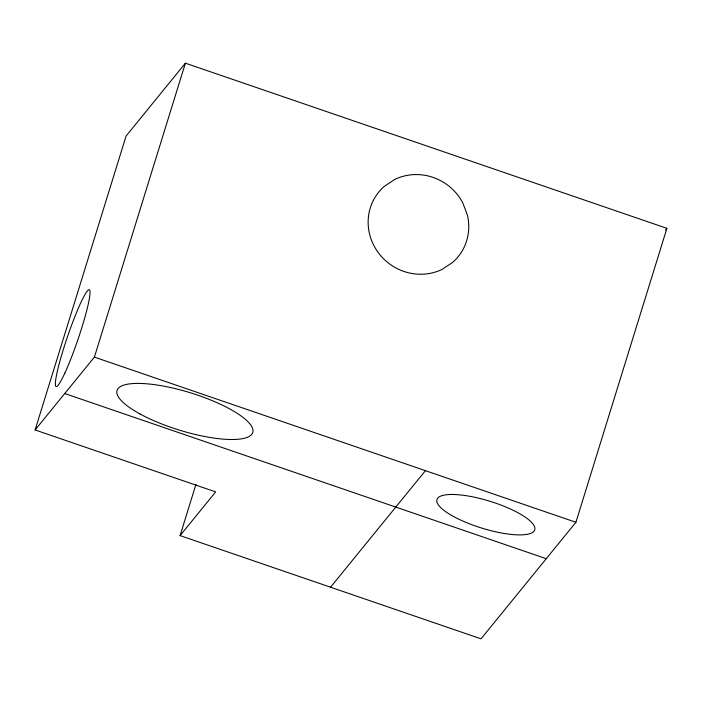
<?xml version="1.0" encoding="UTF-8"?>
<svg xmlns="http://www.w3.org/2000/svg" width="702" height="702" viewBox="0 0 702 702"><rect width="100%" height="100%" fill="white"/><g stroke="black" fill="none" stroke-linecap="round" stroke-linejoin="round"><path stroke-width="1.05" d="M180.089 535.6L215.663 491.891L35.1 429.957L126.088 136.021L185.389 63.171L666.9 228.334L575.912 522.279L481.028 638.829L180.089 535.6L195.955 484.345M35.1 429.957L94.401 357.116L185.389 63.171M330.554 587.214L425.438 470.665M665.522 230.028L666.9 228.334M94.401 357.116L575.912 522.279M64.751 393.532L546.261 558.695M394.691 179.466L384.02 186.583A51.193 48.938 39.1 0 0 377.579 251.658A51.193 48.938 39.1 0 0 442.199 269.34L452.869 262.223A51.193 48.938 39.1 0 0 467.427 215.189L462.785 202.825A51.193 48.938 39.1 0 0 394.691 179.466M64.812 373.166A51.193 5.405 -71.1 0 0 90.023 291.707A51.193 5.405 -71.1 0 0 63.189 349.921A51.193 5.405 -71.1 0 0 64.812 373.166M453.553 516.514A51.193 14.022 17.2 0 0 534.003 531.195A51.193 14.022 17.2 0 0 469.989 496.332A51.193 14.022 17.2 0 0 453.553 516.514M140.102 414.005A71.025 19.454 17.2 0 0 251.72 434.371A71.025 19.454 17.2 0 0 162.899 385.995A71.025 19.454 17.2 0 0 140.102 414.005"/></g></svg>
